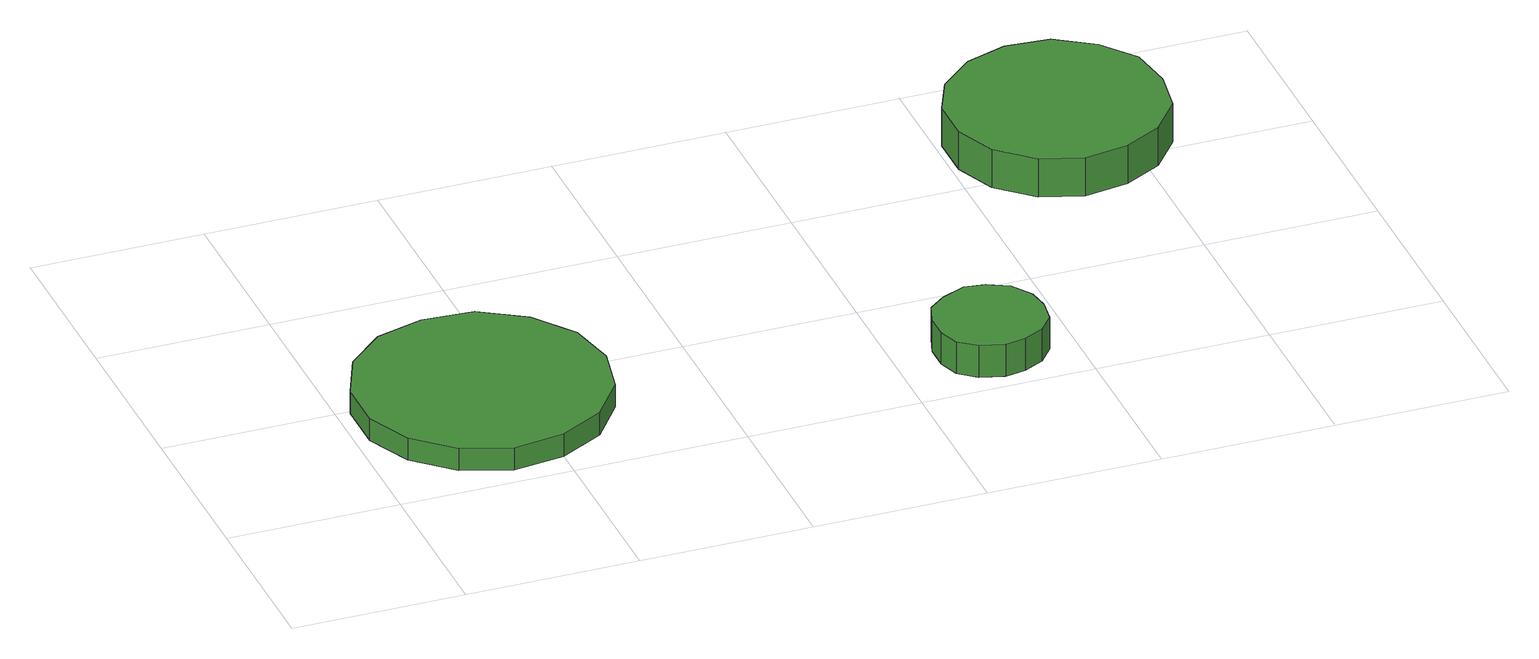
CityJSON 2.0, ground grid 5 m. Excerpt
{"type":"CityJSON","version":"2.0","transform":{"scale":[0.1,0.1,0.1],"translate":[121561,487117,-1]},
"CityObjects":{
"tree1":{"type":"SolitaryVegetationObject","attributes":{"function":"something"},"geometry":[{"type":"MultiSurface","lod":"1","boundaries":[[[0,1,2,3,4,5,6,7,8,9,10,11,12,13,14]],[[15,16,17,18,19,20,21,22,23,24,25,26,27,28,29]],[[0,29,28,1]],[[1,28,27,2]],[[2,27,26,3]],[[3,26,25,4]],[[4,25,24,5]],[[5,24,23,6]],[[6,23,22,7]],[[7,22,21,8]],[[8,21,20,9]],[[9,20,19,10]],[[10,19,18,11]],[[11,18,17,12]],[[12,17,16,13]],[[13,16,15,14]],[[14,15,29,0]]]}]},
"tree2":{"type":"SolitaryVegetationObject","attributes":{"function":"something"}},
"tree3":{"type":"SolitaryVegetationObject","attributes":{"function":"something"},"geometry":[{"type":"MultiSurface","lod":"1","boundaries":[[[30,31,32,33,34,35,36,37,38,39,40,41,42,43,44]],[[45,46,47,48,49,50,51,52,53,54,55,56,57,58,59]],[[30,59,58,31]],[[31,58,57,32]],[[32,57,56,33]],[[33,56,55,34]],[[34,55,54,35]],[[35,54,53,36]],[[36,53,52,37]],[[37,52,51,38]],[[38,51,50,39]],[[39,50,49,40]],[[40,49,48,41]],[[41,48,47,42]],[[42,47,46,43]],[[43,46,45,44]],[[44,45,59,30]]]}]},
"tree4":{"type":"SolitaryVegetationObject","attributes":{"function":"something"}},
"tree5":{"type":"SolitaryVegetationObject","attributes":{"function":"something"},"geometry":[{"type":"MultiSurface","lod":"1","boundaries":[[[60,61,62,63,64,65,66,67,68,69,70,71,72,73,74]],[[75,76,77,78,79,80,81,82,83,84,85,86,87,88,89]],[[60,89,88,61]],[[61,88,87,62]],[[62,87,86,63]],[[63,86,85,64]],[[64,85,84,65]],[[65,84,83,66]],[[66,83,82,67]],[[67,82,81,68]],[[68,81,80,69]],[[69,80,79,70]],[[70,79,78,71]],[[71,78,77,72]],[[72,77,76,73]],[[73,76,75,74]],[[74,75,89,60]]]}]},
"tree6":{"type":"SolitaryVegetationObject","attributes":{"function":"something"}},
"tree7":{"type":"SolitaryVegetationObject","attributes":{"function":"something"}}
},
"vertices":[
[75,42,13],[72,56,13],[63,68,13],[50,76,13],[35,77,13],[21,73,13],[10,63,13],[4,49,13],[4,34,13],[10,21,13],[21,11,13],[35,6,13],[50,8,13],[63,15,13],[72,27,13],[72,27,6],[63,15,6],[50,8,6],[35,6,6],[21,11,6],[10,21,6],[4,34,6],[4,49,6],[10,63,6],[21,73,6],[35,77,6],[50,76,6],[63,68,6],[72,56,6],[75,42,6],
[193,21,16],[192,27,16],[188,33,16],[182,36,16],[176,37,16],[169,34,16],[164,30,16],[162,24,16],[162,17,16],[164,11,16],[169,7,16],[176,5,16],[182,6,16],[188,9,16],[192,14,16],[192,14,6],[188,9,6],[182,6,6],[176,5,6],[169,7,6],[164,11,6],[162,17,6],[162,24,6],[164,30,6],[169,34,6],[176,37,6],[182,36,6],[188,33,6],[192,27,6],[193,21,6],
[263,116,18],[261,129,18],[253,139,18],[242,146,18],[229,147,18],[217,143,18],[207,134,18],[202,123,18],[202,110,18],[207,98,18],[217,89,18],[229,85,18],[242,87,18],[253,93,18],[261,103,18],[261,103,6],[253,93,6],[242,87,6],[229,85,6],[217,89,6],[207,98,6],[202,110,6],[202,123,6],[207,134,6],[217,143,6],[229,147,6],[242,146,6],[253,139,6],[261,129,6],[263,116,6]
]}
